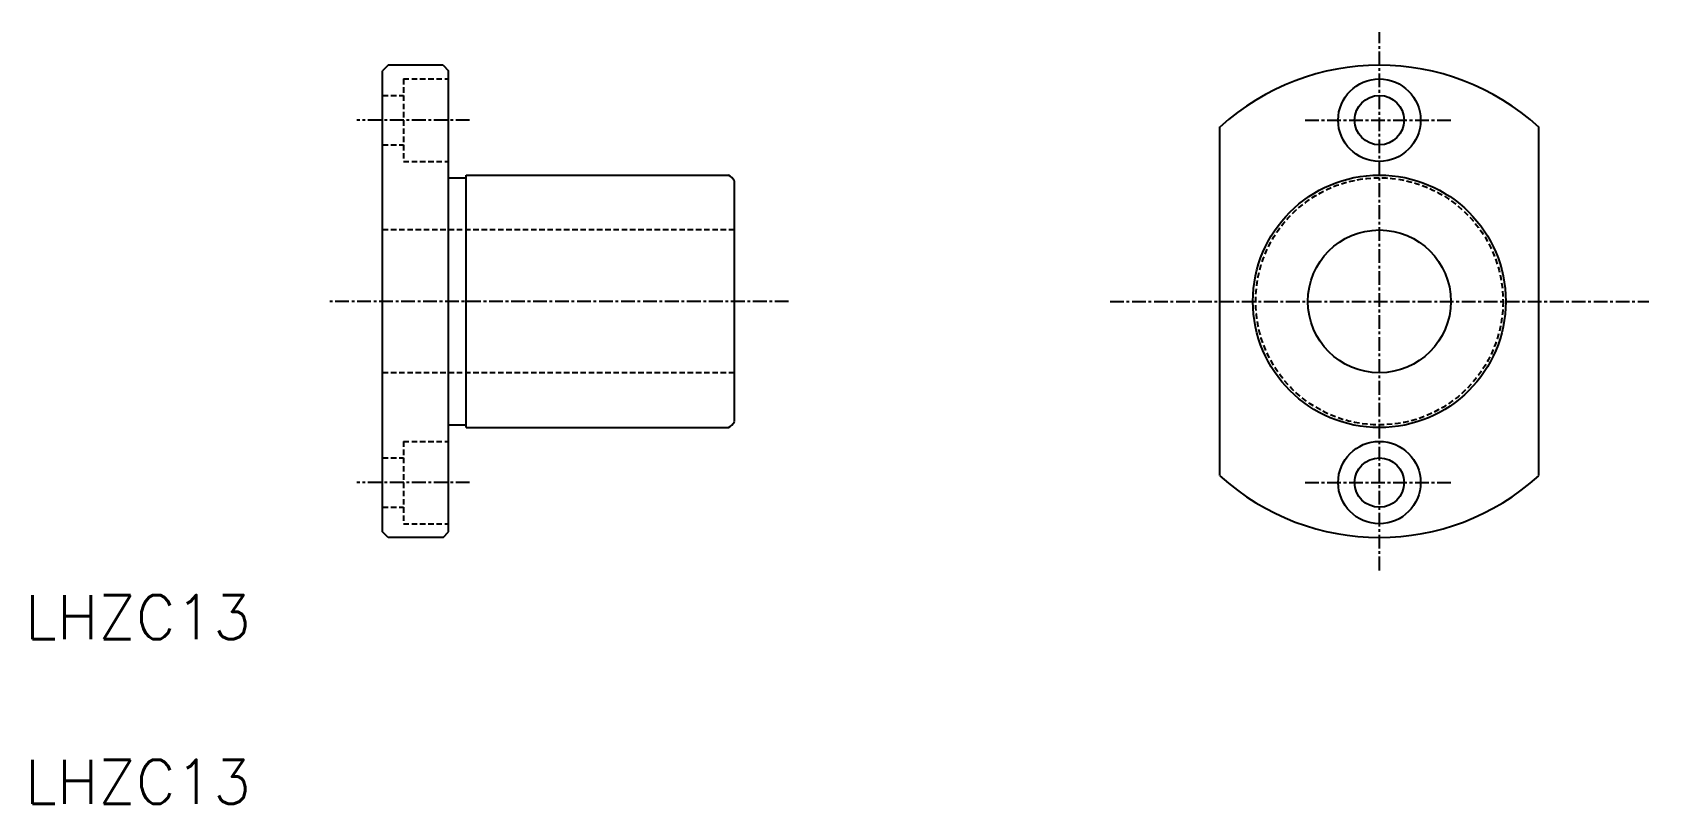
# Model space of a CAD drawing. Extents: x 193 to 340, y 169 to 239.
import ezdxf

# ---------------------------------------------------------------- set-up
doc = ezdxf.new("R2010")
doc.units = 0
doc.linetypes.add('CENTER', pattern=[2, 1.25, -0.25, 0.25, -0.25])
doc.linetypes.add('DASHED', pattern=[0.75, 0.5, -0.25])
doc.layers.get('0').update_dxf_attribs({"linetype": 'CONTINUOUS'})
doc.layers.add('CENTER', color=1, linetype='CENTER')
doc.styles.get("Standard").update_dxf_attribs({"font": 'txt.shx', "bigfont": 'bigfont.shx'})

msp = doc.modelspace()

# ---------------------------------------------------------------- linework, layer by layer
at = {"color": 7, "linetype": 'CONTINUOUS'}
for p, q in [((225.07, 235.96), (224.57, 235.46)), ((224.57, 193.46), (224.57, 235.46)), ((230.07, 235.96), (225.07, 235.96)), ((230.07, 235.96), (230.57, 235.46)), ((230.57, 193.46), (230.57, 235.46)), ((300.75, 198.59), (300.75, 230.34)), ((329.75, 198.59), (329.75, 230.34)), ((230.57, 225.71), (232.17, 225.71)), ((232.17, 225.96), (256.03, 225.96)), ((232.17, 202.96), (232.17, 225.96)), ((256.57, 203.51), (256.57, 225.42)), ((230.57, 203.21), (232.17, 203.21)), ((232.17, 202.96), (256.03, 202.96)), ((236.7, 202.96), (236.7, 202.96)), ((242.82, 202.96), (242.82, 202.96)), ((225.07, 192.96), (224.57, 193.46)), ((230.07, 192.96), (225.07, 192.96)), ((230.07, 192.96), (230.57, 193.46))]:
    msp.add_line(p, q, dxfattribs=at)
at = {"color": 3, "linetype": 'DASHED'}
for p, q in [((226.47, 234.71), (226.47, 227.21)), ((226.47, 234.71), (230.57, 234.71)), ((224.57, 233.21), (226.47, 233.21)), ((224.57, 228.71), (226.47, 228.71)), ((226.47, 227.21), (230.57, 227.21)), ((256.57, 220.96), (224.57, 220.96)), ((256.57, 207.96), (224.57, 207.96)), ((226.47, 201.71), (226.47, 194.21)), ((226.47, 201.71), (230.57, 201.71)), ((224.57, 200.21), (226.47, 200.21)), ((224.57, 195.71), (226.47, 195.71)), ((226.47, 194.21), (230.57, 194.21))]:
    msp.add_line(p, q, dxfattribs=at)
at = {"color": 7, "linetype": 'CONTINUOUS'}
for centre, radius in [((315.25, 230.96), 3.75), ((315.25, 230.96), 2.25), ((315.25, 214.46), 11.5), ((315.25, 214.46), 6.5), ((315.25, 197.96), 3.75), ((315.25, 197.96), 2.25)]:
    msp.add_circle(centre, radius, dxfattribs=at)
at = {"color": 3, "linetype": 'DASHED'}
msp.add_circle((315.25, 214.46), 11.25, dxfattribs=at)
at = {"color": 7, "linetype": 'CONTINUOUS'}
for centre, radius, start, end in [((315.25, 214.46), 21.5, 47.591, 132.409), ((255.42, 224.81), 1.3, 27.7958, 62.2042), ((255.42, 204.11), 1.3, 297.7958, 332.2042), ((315.25, 214.46), 21.5, 227.591, 312.409)]:
    msp.add_arc(centre, radius, start, end, dxfattribs=at)
at = {"layer": 'CENTER', "color": 1, "linetype": 'CENTER'}
for p, q in [((315.25, 189.96), (315.25, 238.96)), ((232.49, 230.96), (222.23, 230.96)), ((308.5, 230.96), (322, 230.96)), ((261.51, 214.46), (219.67, 214.46)), ((290.75, 214.46), (339.75, 214.46)), ((232.49, 197.96), (222.23, 197.96)), ((308.5, 197.96), (322, 197.96))]:
    msp.add_line(p, q, dxfattribs=at)

# ---------------------------------------------------------------- texts
at = {"color": 7, "linetype": 'CONTINUOUS'}
for p in [(192.02, 183.71), (192.02, 168.71)]:
    msp.add_text('LHZC13', height=4, dxfattribs=at).set_placement(p)

doc.saveas('drawing.dxf')
